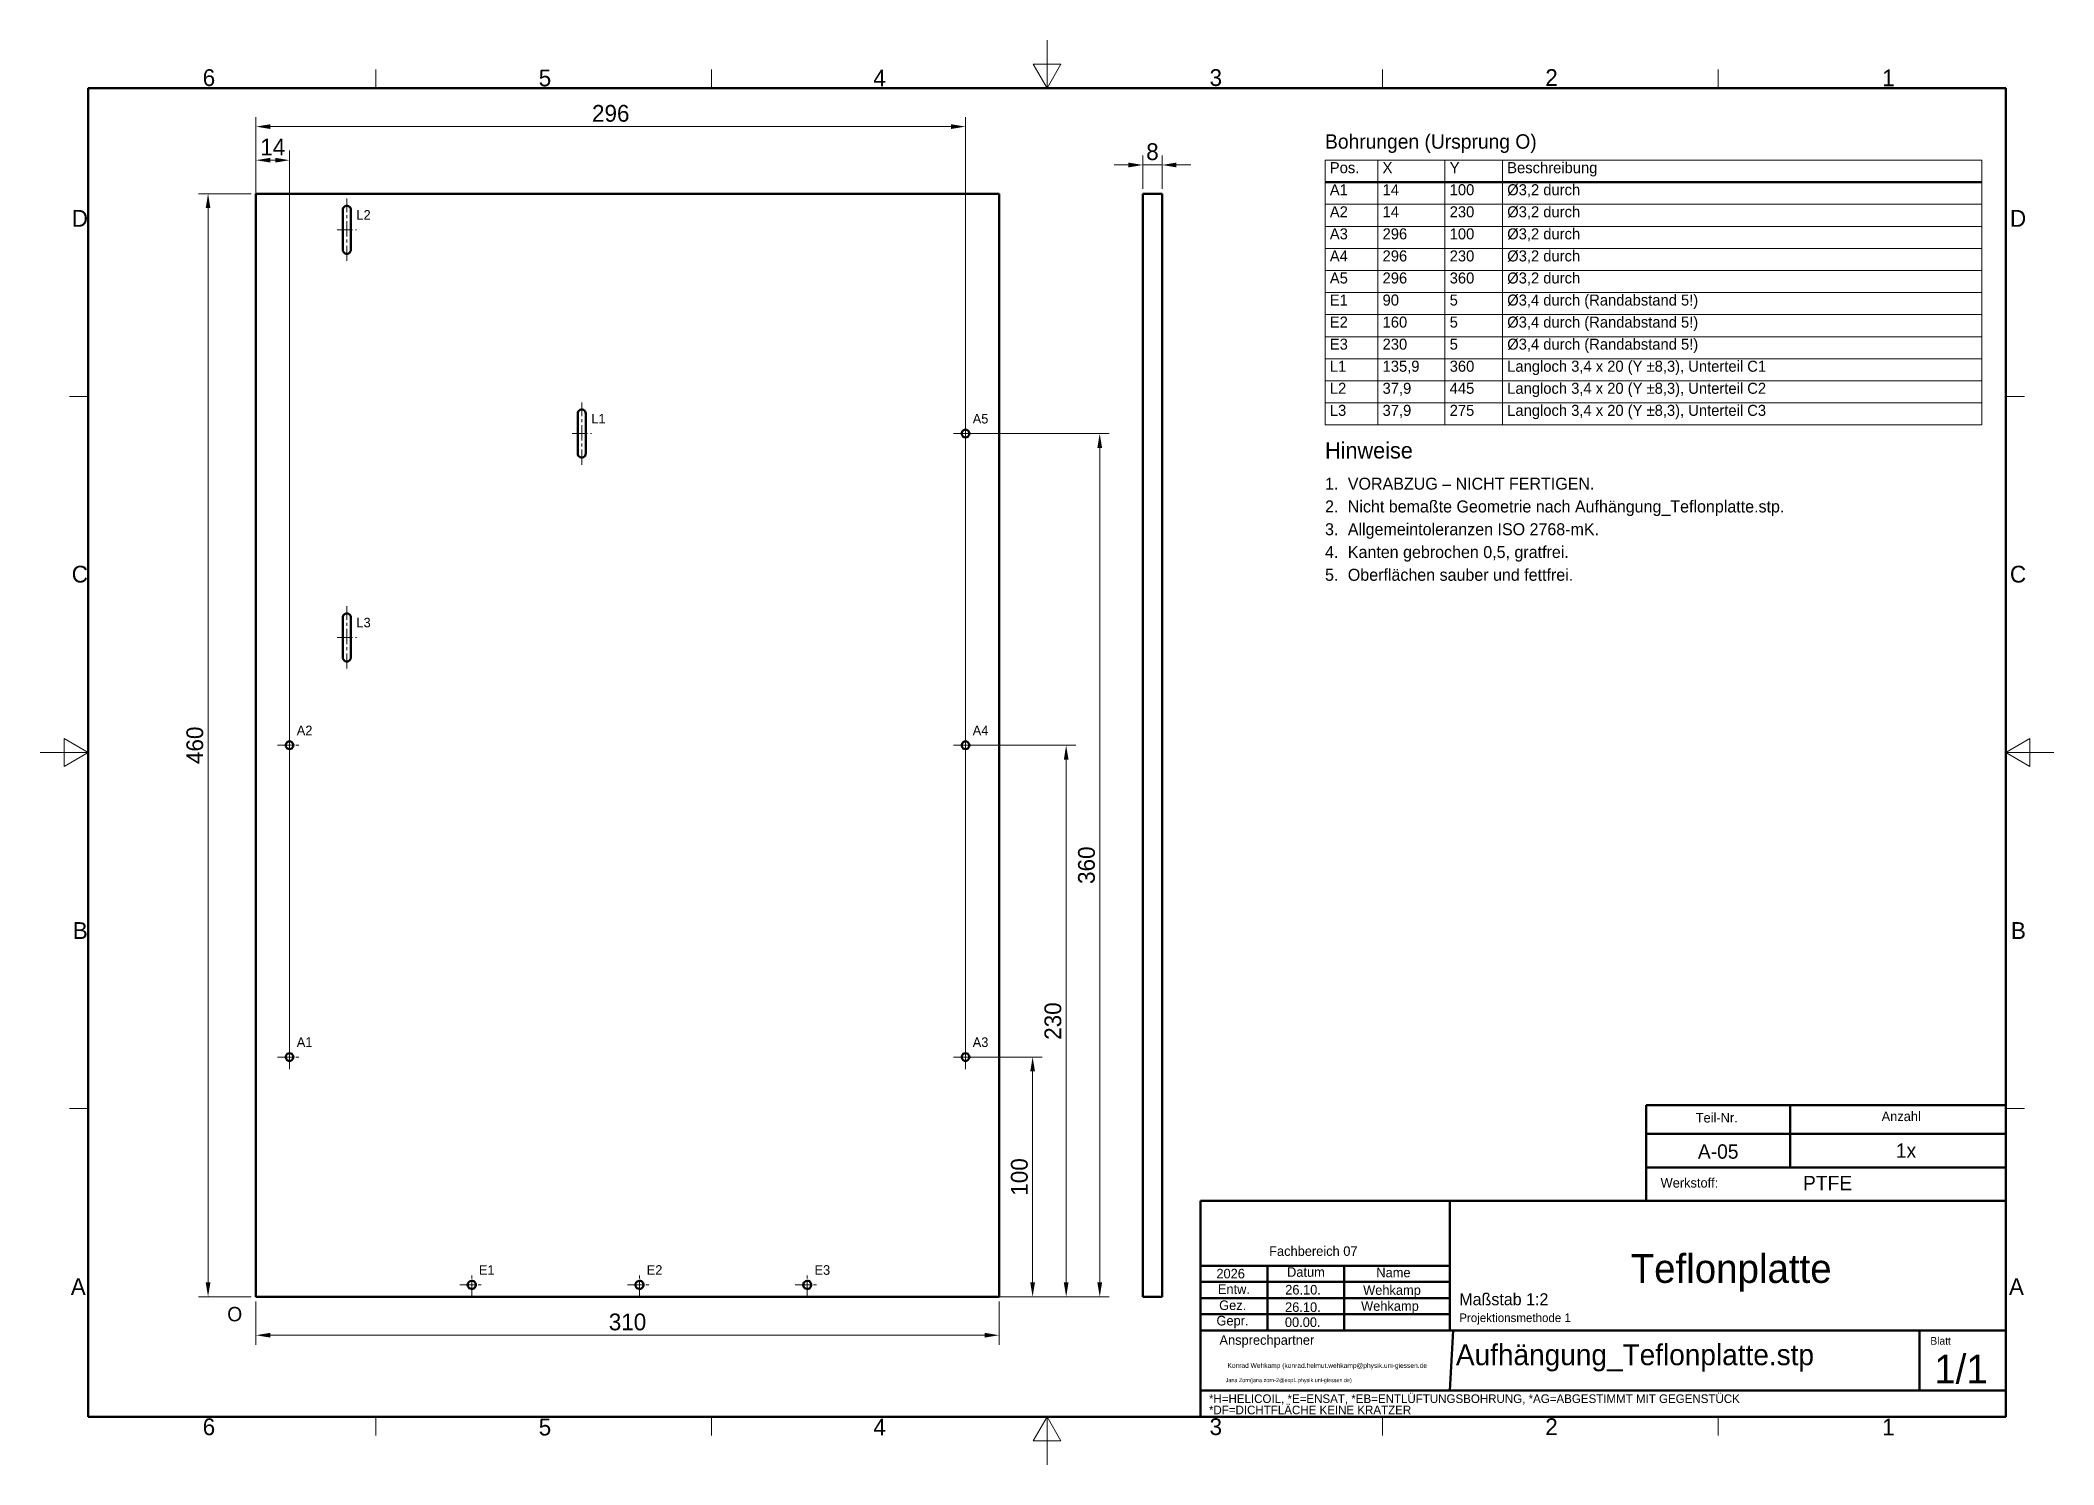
# Model space of a CAD drawing. Header units: metres. Extents: x 0 to 420, y 0 to 297.
import ezdxf
from ezdxf.enums import TextEntityAlignment as Align

# ---------------------------------------------------------------- set-up
doc = ezdxf.new("R2010")
doc.units = ezdxf.units.M
doc.linetypes.add('CENTER', pattern=[5.08, 3.175, -0.635, 0.635, -0.635])
doc.linetypes.add('DASHED', pattern=[1.524, 1.27, -0.254])
for name, color, linetype, lineweight in [('DUENN', 7, 'CONTINUOUS', 18), ('MASS', 7, 'CONTINUOUS', 18), ('MITTE', 7, 'CENTER', 18), ('RAHMEN', 7, 'CONTINUOUS', 50), ('SICHT', 7, 'CONTINUOUS', 50), ('TEXT', 7, 'CONTINUOUS', 25), ('VERDECKT', 7, 'DASHED', 25)]:
    doc.layers.add(name, color=color, linetype=linetype, lineweight=lineweight)
doc.dimstyles.new('ISO_HZ', dxfattribs={"dimtxt": 3.5, "dimasz": 3, "dimexe": 2, "dimexo": 1, "dimgap": 1, "dimtad": 1, "dimtxsty": 'Standard', "dimcen": 2.5, "dimclrd": 7, "dimclre": 7, "dimclrt": 7, "dimazin": 3, "dimtfac": 1, "dimtmove": 0, "dimatfit": 3, "dimlwd": 18, "dimlwe": 18})

msp = doc.modelspace()

# ---------------------------------------------------------------- linework, layer by layer
at = {"layer": 'DUENN'}
for p, q in [((268, 272), (405, 272)), ((268, 272), (268, 216.8)), ((279, 272), (279, 216.8)), ((293, 272), (293, 216.8)), ((305, 272), (305, 216.8)), ((405, 272), (405, 216.8)), ((268, 262.8), (405, 262.8)), ((268, 258.2), (405, 258.2)), ((268, 253.6), (405, 253.6)), ((268, 249), (405, 249)), ((268, 244.4), (405, 244.4)), ((268, 239.8), (405, 239.8)), ((268, 235.2), (405, 235.2)), ((268, 230.6), (405, 230.6)), ((268, 226), (405, 226)), ((268, 221.4), (405, 221.4)), ((268, 216.8), (405, 216.8))]:
    msp.add_line(p, q, dxfattribs=at)
for points in [[(210, 297), (210, 287), (207.1132, 292), (212.8868, 292), (210, 287)], [(70, 287), (70, 290.9)], [(140, 287), (140, 290.9)], [(280, 287), (280, 290.9)], [(350, 287), (350, 290.9)], [(10, 222.75), (6.1, 222.75)], [(410, 222.75), (413.9, 222.75)], [(0, 148.5), (10, 148.5), (5, 151.3867), (5, 145.6133), (10, 148.5)], [(420, 148.5), (410, 148.5), (415, 151.3867), (415, 145.6133), (410, 148.5)], [(10, 74.25), (6.1, 74.25)], [(410, 74.25), (413.9, 74.25)], [(70, 10), (70, 6.1)], [(140, 10), (140, 6.1)], [(210, 0), (210, 10), (207.1132, 5), (212.8868, 5), (210, 10)], [(280, 10), (280, 6.1)], [(350, 10), (350, 6.1)]]:
    msp.add_lwpolyline(points, dxfattribs=at)
at = {"layer": 'MITTE'}
for p, q in [((63.95, 251), (63.95, 264)), ((61.95, 257.5), (65.95, 257.5)), ((112.95, 208.5), (112.95, 221.5)), ((110.95, 215), (114.95, 215)), ((190.5, 215), (195.5, 215)), ((193, 212.5), (193, 217.5)), ((63.95, 166), (63.95, 179)), ((61.95, 172.5), (65.95, 172.5)), ((52, 147.5), (52, 152.5)), ((193, 147.5), (193, 152.5)), ((49.5, 150), (54.5, 150)), ((190.5, 150), (195.5, 150)), ((49.5, 85), (54.5, 85)), ((52, 82.5), (52, 87.5)), ((190.5, 85), (195.5, 85)), ((193, 82.5), (193, 87.5)), ((90, 35), (90, 40)), ((125, 35), (125, 40)), ((160, 35), (160, 40)), ((87.5, 37.5), (92.5, 37.5)), ((122.5, 37.5), (127.5, 37.5)), ((157.5, 37.5), (162.5, 37.5))]:
    msp.add_line(p, q, dxfattribs=at)
at = {"layer": 'RAHMEN'}
for p, q in [((335, 55), (335, 75)), ((335, 75), (410, 75)), ((410, 75), (335, 75)), ((335, 75), (335, 69)), ((335, 75), (365, 75)), ((335, 62), (335, 75)), ((365, 75), (365, 62)), ((410, 75), (410, 55)), ((410, 69), (410, 75)), ((335, 62), (335, 69)), ((335, 69), (410, 69)), ((335, 69), (410, 69)), ((410, 69), (410, 62)), ((410, 62), (335, 62)), ((335, 62), (335, 55)), ((410, 62), (335, 62)), ((365, 62), (335, 62)), ((410, 55), (410, 62)), ((410, 55), (242, 55)), ((242, 55), (242, 10)), ((242, 55), (294, 55)), ((242, 41.5), (242, 55)), ((294, 28), (294, 55)), ((294, 55), (294, 41.5)), ((410, 55), (335, 55)), ((335, 55), (410, 55)), ((410, 10), (410, 55)), ((242, 41.5), (294, 41.5)), ((294, 41.5), (242, 41.5)), ((242, 41.5), (294, 41.5)), ((242, 28), (242, 41.5)), ((242, 41.5), (294, 41.5)), ((242, 38.125), (242, 41.5)), ((294, 38.125), (242, 38.125)), ((242, 38.125), (294, 38.125)), ((242, 34.75), (242, 38.125)), ((256, 28), (256, 41.5)), ((272, 28), (272, 41.5)), ((294, 41.5), (294, 28)), ((294, 41.5), (294, 38.125)), ((294, 38.125), (294, 34.75)), ((294, 34.75), (242, 34.75)), ((242, 34.75), (294, 34.75)), ((242, 31.375), (242, 34.75)), ((294, 34.75), (294, 31.375)), ((294, 31.375), (242, 31.375)), ((242, 31.375), (294, 31.375)), ((242, 28), (242, 31.375)), ((294, 31.375), (294, 28)), ((242, 28), (410, 28)), ((242, 28), (294, 28)), ((294, 28), (242, 28)), ((294, 28), (242, 28)), ((242, 28), (294, 28)), ((242, 15.5), (242, 28)), ((294.7593, 27.9537), (294, 15.5)), ((392, 15.5), (392, 28)), ((242, 15.5), (410, 15.5)), ((294, 15.5), (242, 15.5)), ((242, 10), (410, 10))]:
    msp.add_line(p, q, dxfattribs=at)
msp.add_lwpolyline([(10, 10), (10, 287), (410, 287), (410, 10), (10, 10)], dxfattribs=at)
at = {"layer": 'SICHT'}
msp.add_line((268, 267.4), (405, 267.4), dxfattribs=at)
for points in [[(45, 265), (45, 35)], [(200, 265), (45, 265)], [(200, 35), (200, 265)], [(230, 265), (230, 35)], [(230, 265), (234, 265)], [(234, 265), (234, 35)], [(63.1, 261.65), (63.1344, 261.8895), (63.2349, 262.1095), (63.3934, 262.2924), (63.5969, 262.4232), (63.829, 262.4913), (64.071, 262.4913), (64.3031, 262.4232), (64.5066, 262.2924), (64.6651, 262.1095), (64.7656, 261.8895), (64.8, 261.65)], [(63.1, 253.35), (63.1, 261.65)], [(64.8, 261.65), (64.8, 253.35)], [(64.8, 253.35), (64.7656, 253.1105), (64.6651, 252.8905), (64.5066, 252.7076), (64.3031, 252.5768), (64.071, 252.5087), (63.829, 252.5087), (63.5969, 252.5768), (63.3934, 252.7076), (63.2349, 252.8905), (63.1344, 253.1105), (63.1, 253.35)], [(112.1, 219.15), (112.1344, 219.3895), (112.2349, 219.6095), (112.3934, 219.7924), (112.5969, 219.9232), (112.829, 219.9913), (113.071, 219.9913), (113.3031, 219.9232), (113.5066, 219.7924), (113.6651, 219.6095), (113.7656, 219.3895), (113.8, 219.15)], [(112.1, 210.85), (112.1, 219.15)], [(113.8, 219.15), (113.8, 210.85)], [(192.2, 215), (192.2392, 215.2472), (192.3528, 215.4702), (192.5298, 215.6472), (192.7528, 215.7608), (193, 215.8), (193.2472, 215.7608), (193.4702, 215.6472), (193.6472, 215.4702), (193.7608, 215.2472), (193.8, 215), (193.7608, 214.7528), (193.6472, 214.5298), (193.4702, 214.3528), (193.2472, 214.2392), (193, 214.2), (192.7528, 214.2392), (192.5298, 214.3528), (192.3528, 214.5298), (192.2392, 214.7528), (192.2, 215)], [(113.8, 210.85), (113.7656, 210.6105), (113.6651, 210.3905), (113.5066, 210.2076), (113.3031, 210.0768), (113.071, 210.0087), (112.829, 210.0087), (112.5969, 210.0768), (112.3934, 210.2076), (112.2349, 210.3905), (112.1344, 210.6105), (112.1, 210.85)], [(63.1, 176.65), (63.1344, 176.8895), (63.2349, 177.1095), (63.3934, 177.2924), (63.5969, 177.4232), (63.829, 177.4913), (64.071, 177.4913), (64.3031, 177.4232), (64.5066, 177.2924), (64.6651, 177.1095), (64.7656, 176.8895), (64.8, 176.65)], [(63.1, 168.35), (63.1, 176.65)], [(64.8, 176.65), (64.8, 168.35)], [(64.8, 168.35), (64.7656, 168.1105), (64.6651, 167.8905), (64.5066, 167.7076), (64.3031, 167.5768), (64.071, 167.5087), (63.829, 167.5087), (63.5969, 167.5768), (63.3934, 167.7076), (63.2349, 167.8905), (63.1344, 168.1105), (63.1, 168.35)], [(51.2, 150), (51.2392, 150.2472), (51.3528, 150.4702), (51.5298, 150.6472), (51.7528, 150.7608), (52, 150.8), (52.2472, 150.7608), (52.4702, 150.6472), (52.6472, 150.4702), (52.7608, 150.2472), (52.8, 150), (52.7608, 149.7528), (52.6472, 149.5298), (52.4702, 149.3528), (52.2472, 149.2392), (52, 149.2), (51.7528, 149.2392), (51.5298, 149.3528), (51.3528, 149.5298), (51.2392, 149.7528), (51.2, 150)], [(192.2, 150), (192.2392, 150.2472), (192.3528, 150.4702), (192.5298, 150.6472), (192.7528, 150.7608), (193, 150.8), (193.2472, 150.7608), (193.4702, 150.6472), (193.6472, 150.4702), (193.7608, 150.2472), (193.8, 150), (193.7608, 149.7528), (193.6472, 149.5298), (193.4702, 149.3528), (193.2472, 149.2392), (193, 149.2), (192.7528, 149.2392), (192.5298, 149.3528), (192.3528, 149.5298), (192.2392, 149.7528), (192.2, 150)], [(51.2, 85), (51.2392, 85.2472), (51.3528, 85.4702), (51.5298, 85.6472), (51.7528, 85.7608), (52, 85.8), (52.2472, 85.7608), (52.4702, 85.6472), (52.6472, 85.4702), (52.7608, 85.2472), (52.8, 85), (52.7608, 84.7528), (52.6472, 84.5298), (52.4702, 84.3528), (52.2472, 84.2392), (52, 84.2), (51.7528, 84.2392), (51.5298, 84.3528), (51.3528, 84.5298), (51.2392, 84.7528), (51.2, 85)], [(192.2, 85), (192.2392, 85.2472), (192.3528, 85.4702), (192.5298, 85.6472), (192.7528, 85.7608), (193, 85.8), (193.2472, 85.7608), (193.4702, 85.6472), (193.6472, 85.4702), (193.7608, 85.2472), (193.8, 85), (193.7608, 84.7528), (193.6472, 84.5298), (193.4702, 84.3528), (193.2472, 84.2392), (193, 84.2), (192.7528, 84.2392), (192.5298, 84.3528), (192.3528, 84.5298), (192.2392, 84.7528), (192.2, 85)], [(89.15, 37.5), (89.1878, 37.7505), (89.2977, 37.9788), (89.47, 38.1646), (89.6895, 38.2912), (89.9365, 38.3476), (90.1891, 38.3287), (90.425, 38.2361), (90.6231, 38.0781), (90.7658, 37.8688), (90.8405, 37.6267), (90.8405, 37.3733), (90.7658, 37.1312), (90.6231, 36.9219), (90.425, 36.7639), (90.1891, 36.6713), (89.9365, 36.6524), (89.6895, 36.7088), (89.47, 36.8354), (89.2977, 37.0212), (89.1878, 37.2495), (89.15, 37.5)], [(124.15, 37.5), (124.1878, 37.7505), (124.2977, 37.9788), (124.47, 38.1646), (124.6895, 38.2912), (124.9365, 38.3476), (125.1891, 38.3287), (125.425, 38.2361), (125.6231, 38.0781), (125.7658, 37.8688), (125.8405, 37.6267), (125.8405, 37.3733), (125.7658, 37.1312), (125.6231, 36.9219), (125.425, 36.7639), (125.1891, 36.6713), (124.9365, 36.6524), (124.6895, 36.7088), (124.47, 36.8354), (124.2977, 37.0212), (124.1878, 37.2495), (124.15, 37.5)], [(159.15, 37.5), (159.1878, 37.7505), (159.2977, 37.9788), (159.47, 38.1646), (159.6895, 38.2912), (159.9365, 38.3476), (160.1891, 38.3287), (160.425, 38.2361), (160.6231, 38.0781), (160.7658, 37.8688), (160.8405, 37.6267), (160.8405, 37.3733), (160.7658, 37.1312), (160.6231, 36.9219), (160.425, 36.7639), (160.1891, 36.6713), (159.9365, 36.6524), (159.6895, 36.7088), (159.47, 36.8354), (159.2977, 37.0212), (159.1878, 37.2495), (159.15, 37.5)], [(45, 35), (200, 35)], [(230, 35), (234, 35)]]:
    msp.add_lwpolyline(points, dxfattribs=at)
at = {"layer": 'VERDECKT'}
for points in [[(45, 265), (45, 35)], [(200, 265), (45, 265)], [(200, 35), (200, 265)], [(64.8, 261.65), (64.7656, 261.8895), (64.6651, 262.1095), (64.5066, 262.2924), (64.3031, 262.4232), (64.071, 262.4913), (63.829, 262.4913), (63.5969, 262.4232), (63.3934, 262.2924), (63.2349, 262.1095), (63.1344, 261.8895), (63.1, 261.65)], [(63.1, 261.65), (63.1, 253.35)], [(64.8, 253.35), (64.8, 261.65)], [(63.1, 253.35), (63.1344, 253.1105), (63.2349, 252.8905), (63.3934, 252.7076), (63.5969, 252.5768), (63.829, 252.5087), (64.071, 252.5087), (64.3031, 252.5768), (64.5066, 252.7076), (64.6651, 252.8905), (64.7656, 253.1105), (64.8, 253.35)], [(113.8, 219.15), (113.7656, 219.3895), (113.6651, 219.6095), (113.5066, 219.7924), (113.3031, 219.9232), (113.071, 219.9913), (112.829, 219.9913), (112.5969, 219.9232), (112.3934, 219.7924), (112.2349, 219.6095), (112.1344, 219.3895), (112.1, 219.15)], [(112.1, 219.15), (112.1, 210.85)], [(113.8, 210.85), (113.8, 219.15)], [(192.2, 215), (192.2392, 214.7528), (192.3528, 214.5298), (192.5298, 214.3528), (192.7528, 214.2392), (193, 214.2), (193.2472, 214.2392), (193.4702, 214.3528), (193.6472, 214.5298), (193.7608, 214.7528), (193.8, 215), (193.7608, 215.2472), (193.6472, 215.4702), (193.4702, 215.6472), (193.2472, 215.7608), (193, 215.8), (192.7528, 215.7608), (192.5298, 215.6472), (192.3528, 215.4702), (192.2392, 215.2472), (192.2, 215)], [(112.1, 210.85), (112.1344, 210.6105), (112.2349, 210.3905), (112.3934, 210.2076), (112.5969, 210.0768), (112.829, 210.0087), (113.071, 210.0087), (113.3031, 210.0768), (113.5066, 210.2076), (113.6651, 210.3905), (113.7656, 210.6105), (113.8, 210.85)], [(64.8, 176.65), (64.7656, 176.8895), (64.6651, 177.1095), (64.5066, 177.2924), (64.3031, 177.4232), (64.071, 177.4913), (63.829, 177.4913), (63.5969, 177.4232), (63.3934, 177.2924), (63.2349, 177.1095), (63.1344, 176.8895), (63.1, 176.65)], [(63.1, 176.65), (63.1, 168.35)], [(64.8, 168.35), (64.8, 176.65)], [(63.1, 168.35), (63.1344, 168.1105), (63.2349, 167.8905), (63.3934, 167.7076), (63.5969, 167.5768), (63.829, 167.5087), (64.071, 167.5087), (64.3031, 167.5768), (64.5066, 167.7076), (64.6651, 167.8905), (64.7656, 168.1105), (64.8, 168.35)], [(51.2, 150), (51.2392, 149.7528), (51.3528, 149.5298), (51.5298, 149.3528), (51.7528, 149.2392), (52, 149.2), (52.2472, 149.2392), (52.4702, 149.3528), (52.6472, 149.5298), (52.7608, 149.7528), (52.8, 150), (52.7608, 150.2472), (52.6472, 150.4702), (52.4702, 150.6472), (52.2472, 150.7608), (52, 150.8), (51.7528, 150.7608), (51.5298, 150.6472), (51.3528, 150.4702), (51.2392, 150.2472), (51.2, 150)], [(192.2, 150), (192.2392, 149.7528), (192.3528, 149.5298), (192.5298, 149.3528), (192.7528, 149.2392), (193, 149.2), (193.2472, 149.2392), (193.4702, 149.3528), (193.6472, 149.5298), (193.7608, 149.7528), (193.8, 150), (193.7608, 150.2472), (193.6472, 150.4702), (193.4702, 150.6472), (193.2472, 150.7608), (193, 150.8), (192.7528, 150.7608), (192.5298, 150.6472), (192.3528, 150.4702), (192.2392, 150.2472), (192.2, 150)], [(51.2, 85), (51.2392, 84.7528), (51.3528, 84.5298), (51.5298, 84.3528), (51.7528, 84.2392), (52, 84.2), (52.2472, 84.2392), (52.4702, 84.3528), (52.6472, 84.5298), (52.7608, 84.7528), (52.8, 85), (52.7608, 85.2472), (52.6472, 85.4702), (52.4702, 85.6472), (52.2472, 85.7608), (52, 85.8), (51.7528, 85.7608), (51.5298, 85.6472), (51.3528, 85.4702), (51.2392, 85.2472), (51.2, 85)], [(192.2, 85), (192.2392, 84.7528), (192.3528, 84.5298), (192.5298, 84.3528), (192.7528, 84.2392), (193, 84.2), (193.2472, 84.2392), (193.4702, 84.3528), (193.6472, 84.5298), (193.7608, 84.7528), (193.8, 85), (193.7608, 85.2472), (193.6472, 85.4702), (193.4702, 85.6472), (193.2472, 85.7608), (193, 85.8), (192.7528, 85.7608), (192.5298, 85.6472), (192.3528, 85.4702), (192.2392, 85.2472), (192.2, 85)], [(89.15, 37.5), (89.1878, 37.2495), (89.2977, 37.0212), (89.47, 36.8354), (89.6895, 36.7088), (89.9365, 36.6524), (90.1891, 36.6713), (90.425, 36.7639), (90.6231, 36.9219), (90.7658, 37.1312), (90.8405, 37.3733), (90.8405, 37.6267), (90.7658, 37.8688), (90.6231, 38.0781), (90.425, 38.2361), (90.1891, 38.3287), (89.9365, 38.3476), (89.6895, 38.2912), (89.47, 38.1646), (89.2977, 37.9788), (89.1878, 37.7505), (89.15, 37.5)], [(124.15, 37.5), (124.1878, 37.2495), (124.2977, 37.0212), (124.47, 36.8354), (124.6895, 36.7088), (124.9365, 36.6524), (125.1891, 36.6713), (125.425, 36.7639), (125.6231, 36.9219), (125.7658, 37.1312), (125.8405, 37.3733), (125.8405, 37.6267), (125.7658, 37.8688), (125.6231, 38.0781), (125.425, 38.2361), (125.1891, 38.3287), (124.9365, 38.3476), (124.6895, 38.2912), (124.47, 38.1646), (124.2977, 37.9788), (124.1878, 37.7505), (124.15, 37.5)], [(159.15, 37.5), (159.1878, 37.2495), (159.2977, 37.0212), (159.47, 36.8354), (159.6895, 36.7088), (159.9365, 36.6524), (160.1891, 36.6713), (160.425, 36.7639), (160.6231, 36.9219), (160.7658, 37.1312), (160.8405, 37.3733), (160.8405, 37.6267), (160.7658, 37.8688), (160.6231, 38.0781), (160.425, 38.2361), (160.1891, 38.3287), (159.9365, 38.3476), (159.6895, 38.2912), (159.47, 38.1646), (159.2977, 37.9788), (159.1878, 37.7505), (159.15, 37.5)], [(45, 35), (200, 35)]]:
    msp.add_lwpolyline(points, dxfattribs=at)

# ---------------------------------------------------------------- texts
at = {"layer": 'TEXT'}
for s, height, p in [('Bohrungen (Ursprung O)', 3, (268, 273.5)), ('Pos.', 2.3, (269, 268.6)), ('X', 2.3, (280, 268.6)), ('Y', 2.3, (294, 268.6)), ('Beschreibung', 2.3, (306, 268.6)), ('A1', 2.3, (269, 264)), ('14', 2.3, (280, 264)), ('100', 2.3, (294, 264)), ('%%c3,2 durch', 2.3, (306, 264)), ('L2', 2, (65.95, 259)), ('A2', 2.3, (269, 259.4)), ('14', 2.3, (280, 259.4)), ('230', 2.3, (294, 259.4)), ('%%c3,2 durch', 2.3, (306, 259.4)), ('A3', 2.3, (269, 254.8)), ('296', 2.3, (280, 254.8)), ('100', 2.3, (294, 254.8)), ('%%c3,2 durch', 2.3, (306, 254.8)), ('A4', 2.3, (269, 250.2)), ('296', 2.3, (280, 250.2)), ('230', 2.3, (294, 250.2)), ('%%c3,2 durch', 2.3, (306, 250.2)), ('A5', 2.3, (269, 245.6)), ('296', 2.3, (280, 245.6)), ('360', 2.3, (294, 245.6)), ('%%c3,2 durch', 2.3, (306, 245.6)), ('E1', 2.3, (269, 241)), ('90', 2.3, (280, 241)), ('5', 2.3, (294, 241)), ('%%c3,4 durch (Randabstand 5!)', 2.3, (306, 241)), ('E2', 2.3, (269, 236.4)), ('160', 2.3, (280, 236.4)), ('%%c3,4 durch (Randabstand 5!)', 2.3, (306, 236.4)), ('5', 2.3, (294, 236.4)), ('E3', 2.3, (269, 231.8)), ('230', 2.3, (280, 231.8)), ('5', 2.3, (294, 231.8)), ('%%c3,4 durch (Randabstand 5!)', 2.3, (306, 231.8)), ('L1', 2.3, (269, 227.2)), ('135,9', 2.3, (280, 227.2)), ('360', 2.3, (294, 227.2)), ('Langloch 3,4 x 20 (Y ±8,3), Unterteil C1', 2.3, (306, 227.2)), ('L2', 2.3, (269, 222.6)), ('37,9', 2.3, (280, 222.6)), ('445', 2.3, (294, 222.6)), ('Langloch 3,4 x 20 (Y ±8,3), Unterteil C2', 2.3, (306, 222.6)), ('L1', 2, (114.95, 216.5)), ('A5', 2, (194.5, 216.5)), ('L3', 2.3, (269, 218)), ('37,9', 2.3, (280, 218)), ('275', 2.3, (294, 218)), ('Langloch 3,4 x 20 (Y ±8,3), Unterteil C3', 2.3, (306, 218)), ('L3', 2, (65.95, 174)), ('A2', 2, (53.5, 151.5)), ('A4', 2, (194.5, 151.5)), ('A1', 2, (53.5, 86.5)), ('A3', 2, (194.5, 86.5)), ('E1', 2, (91.5, 39)), ('E2', 2, (126.5, 39)), ('E3', 2, (161.5, 39)), ('Maßstab 1:2', 2.5, (296, 32.5)), ('O', 3, (39, 29)), ('Projektionsmethode 1', 1.8, (296, 29.2))]:
    msp.add_text(s, height=height, dxfattribs=at).set_placement(p, align=Align.BOTTOM_LEFT)
for s, height, p in [('Hinweise', 3.375, (268, 209.8)), ('VORABZUG – NICHT FERTIGEN.', 2.5, (272.75, 203.3)), ('1.', 2.5, (268, 203.3)), ('2.', 2.5, (268, 198.55)), ('Nicht bemaßte Geometrie nach Aufhängung_Teflonplatte.stp.', 2.5, (272.75, 198.55)), ('3.', 2.5, (268, 193.8)), ('Allgemeintoleranzen ISO 2768-mK.', 2.5, (272.75, 193.8)), ('4.', 2.5, (268, 189.05)), ('Kanten gebrochen 0,5, gratfrei.', 2.5, (272.75, 189.05)), ('5.', 2.5, (268, 184.3)), ('Oberflächen sauber und fettfrei.', 2.5, (272.75, 184.3))]:
    msp.add_text(s, height=height, dxfattribs=at).set_placement(p)
at = {"layer": 'TEXT', "attachment_point": 1}
for s, insert, char_height in [('6', (33.8828, 290.9652), 3.5), ('5', (103.9752, 290.9), 3.5), ('4', (173.7792, 290.9), 3.5), ('3', (243.9108, 290.9737), 3.5), ('2', (313.9388, 290.9737), 3.5), ('1', (384.2104, 290.9113), 3.5), ('D', (6.5677, 261.625), 3.5), ('D', (410.8677, 261.625), 3.5), ('C', (6.5589, 187.4374), 3.5), ('C', (410.8589, 187.4374), 3.5), ('B', (6.7818, 113.125), 3.5), ('B', (411.0818, 113.125), 3.5), ('Teil-Nr.', (345.323, 73.3548), 2), ('Anzahl', (384.103, 73.644), 2), ('A-05', (345.7679, 66.8059), 3), ('1x', (387.0684, 67), 3), ('Werkstoff:', (337.9943, 59.7784), 2), ('PTFE', (367.695, 60.2208), 3), ('Fachbereich 07', (256.3427, 45.537), 2), ('Teflonplatte', (331.7458, 43.9066), 6), ('A', (6.3612, 38.875), 3.5), ('2026', (245.3317, 40.8438), 2), ('Datum', (260.0736, 41.1774), 2), ('Name', (278.6981, 41.0756), 2), ('A', (410.6612, 38.875), 3.5), ('Entw.', (245.645, 37.6145), 2), ('Gez.', (245.9097, 34.2526), 2), ('26.10.', (259.6593, 33.8538), 2), ('26.10.', (259.6939, 37.4877), 2), ('Wehkamp', (275.5152, 34.0888), 2), ('Wehkamp', (275.9415, 37.4093), 2), ('Gepr.', (245.351, 31.0363), 2), ('00.00.', (259.6249, 30.72), 2), ('Ansprechpartner', (245.9733, 27.003), 2), ('Aufhängung_Teflonplatte.stp', (295.2967, 25.1169), 4.368471), ('Blatt', (394.2598, 26.6202), 1.6), ('Konrad Wehkamp (konrad.helmut.wehkamp@physik.uni-giessen.de', (247.6358, 21.1862), 1), ('1/1', (395.0752, 22.9449), 6), ('Jana Zorn(jana.zorn-2@exp1.physik.uni-giessen.de)', (247.2631, 18.0314), 0.82), ('*H=HELICOIL, *E=ENSAT, *EB=ENTLÜFTUNGSBOHRUNG, *AG=ABGESTIMMT MIT GEGENSTÜCK', (243.7779, 14.6667), 1.8), ('*DF=DICHTFLÄCHE KEINE KRATZER', (243.7779, 12.3189), 1.8), ('6', (33.8828, 9.6652), 3.5), ('5', (103.9752, 9.6), 3.5), ('4', (173.7792, 9.6), 3.5), ('3', (243.9108, 9.6737), 3.5), ('2', (313.9388, 9.6737), 3.5), ('1', (384.2104, 9.6113), 3.5)]:
    msp.add_mtext(s, dxfattribs=dict(at, insert=insert, char_height=char_height))

# ---------------------------------------------------------------- dimensions: what is measured, and where the dimension line sits
at = {"layer": 'MASS'}
for base, p1, p2 in [((45, 279), (45, 35), (193, 85)), ((45, 272), (45, 35), (52, 85)), ((230, 271), (230, 265), (234, 265)), ((45, 27), (45, 35), (200, 35))]:
    msp.add_linear_dim(base=base, p1=p1, p2=p2, dimstyle='ISO_HZ', override={"dimdec": 2, "dimlfac": 2}, dxfattribs=at).render()
for base, p2 in [((35, 35), (45, 265)), ((221, 35), (193, 215)), ((214, 35), (193, 150)), ((207, 35), (193, 85))]:
    msp.add_linear_dim(base=base, p1=(45, 35), p2=p2, angle=90, dimstyle='ISO_HZ', override={"dimdec": 2, "dimlfac": 2}, dxfattribs=at).render()

doc.saveas('drawing.dxf')
